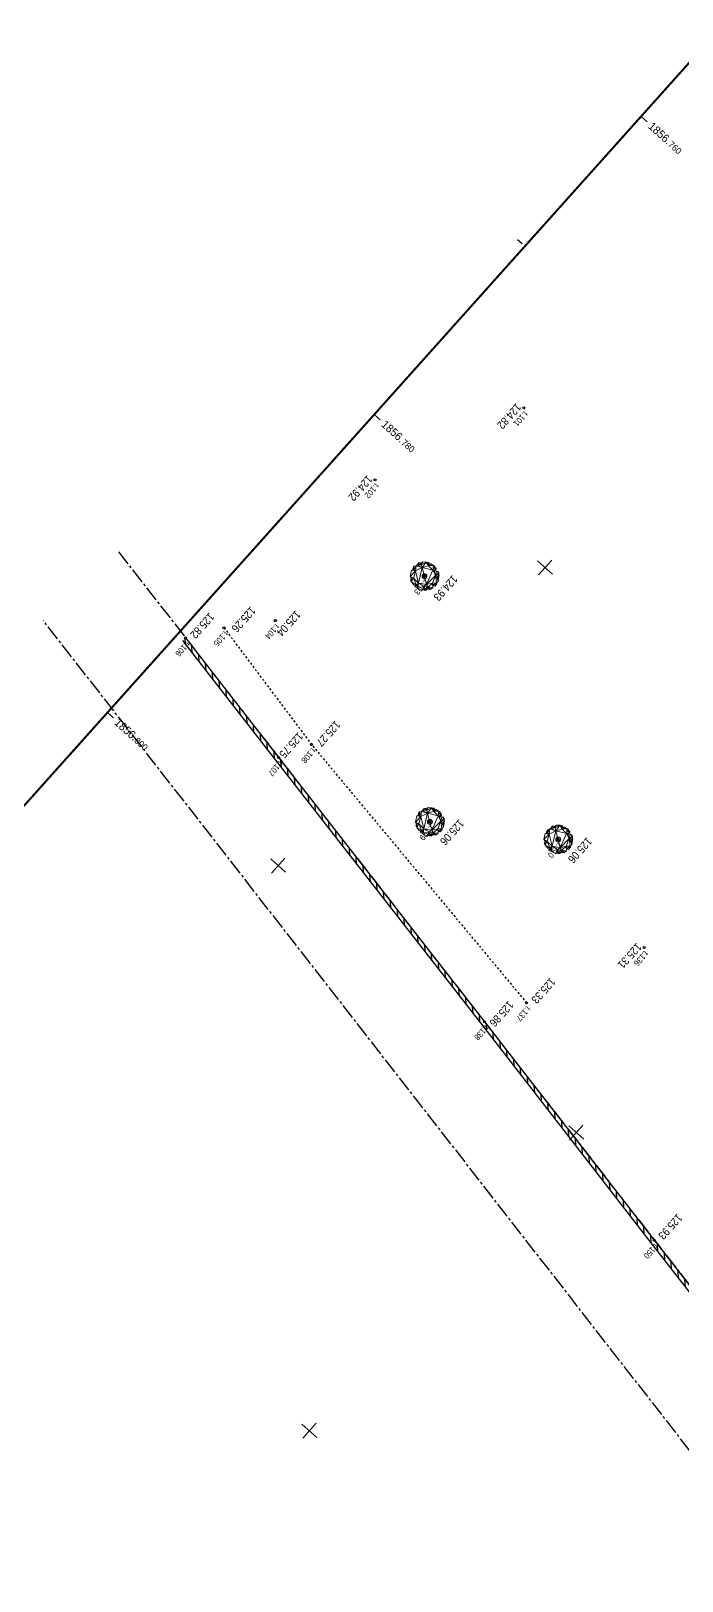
# Model space of a CAD drawing. Header units: metres. Extents: x -2858 to 512, y -1995 to 1252.
# Drawn here: x -2143.2 to -2110.6, y -1499.1 to -1421.6 of the extents above; entities that cross this region are included whole.
import ezdxf
from ezdxf.enums import TextEntityAlignment as Align

# ---------------------------------------------------------------- set-up
doc = ezdxf.new("R2010")
doc.units = ezdxf.units.M
doc.header["$PDMODE"] = 33
doc.header["$PDSIZE"] = 0.1
doc.linetypes.add('AXES2', pattern=[28.575, 19.05, -3.175, 3.175, -3.175])
doc.linetypes.add('CACHE2', pattern=[0.1875, 0.125, -0.0625])
for name, color, linetype in [('Calque commun', 7, 'Continuous'), ('Calque19', 7, 'Continuous'), ('Carroyage(2)', 7, 'Continuous'), ('Carroyage(2)_Croix', 7, 'Continuous'), ('Carroyage(2)_Textes', 7, 'Continuous'), ('Limites', 1, 'AXES2'), ('Murs', 7, 'Continuous'), ('Murs Hachures', 7, 'Continuous'), ('Points Topo', 7, 'Continuous'), ('Points Topo Altitude', 7, 'Continuous'), ('Points Topo Matricule', 252, 'Continuous'), ('Talus Bas', 43, 'CACHE2'), ('Végétation', 102, 'Continuous')]:
    doc.layers.add(name, color=color, linetype=linetype)
doc.styles.add('Pts Topo SPE', font='', dxfattribs={"width": 0.9})
doc.styles.get("Standard").update_dxf_attribs({"font": 'arial.ttf'})
doc.styles.get('Pts Topo SPE').set_extended_font_data('Titillium Web Light')

# ---------------------------------------------------------------- blocks, each defined once
blk = doc.blocks.new('PointTopo_SPE')
at = {"layer": 'Calque commun', "color": 1, "linetype": 'ByBlock', "lineweight": -2}
blk.add_point((0, 0), dxfattribs=at)
blk = doc.blocks.new('Block158')
at = {"layer": 'Calque19', "color": 34, "linetype": 'Continuous', "lineweight": 9, "true_color": 0x994c00, "flags": 128}
for points in [[(-0.28, 0), (-0.28, 0, 1), (0.28, 0), (0.28, 0, 1), (-0.28, 0), (-0.28, 0)], [(0.25, 0), (0.25, 0, -1), (-0.25, 0), (-0.25, 0, -1), (0.25, 0), (0.25, 0)]]:
    blk.add_lwpolyline(points, format="xyb", dxfattribs=at)
blk = doc.blocks.new('SPE30')
at = {"layer": 'Calque19', "color": 102, "linetype": 'Continuous', "lineweight": 9}
blk.add_polyline3d([(0.83, 1.21, 0), (0.83, 1.21, 0), (0.83, 1.21, 0)], dxfattribs=at)
blk.add_polyline3d([(0.83, 1.21, 0), (0.83, 1.21, 0), (0.83, 1.21, 0)], dxfattribs=at)
at = {"layer": 'Calque19', "color": 34, "linetype": 'Continuous', "lineweight": 9}
for radius in [0.28, 0.25]:
    blk.add_arc((0, 0), radius, 0, 359.9994, dxfattribs=at)
at = {"layer": 'Calque19', "color": 34, "linetype": 'ByBlock', "lineweight": -2, "true_color": 0x994c00}
blk.add_blockref('Block158', (0, 0), dxfattribs=at)
at = {"layer": 'Calque19', "color": 102, "linetype": 'Continuous', "lineweight": 9}
mesh = blk.add_polyface(dxfattribs=at)
corners = [(0.24, -1.17), (1.02, 0.01), (0.99, -0.77), (1.54, 0.25), (1.28, 0.01), (1.52, 0.36), (-0.89, 0.85), (-0.96, 1.1), (-0.6, 1.51), (-1.58, -0.05), (-1.29, -0.46), (-1.51, -0.4), (0.62, 1.49), (0.63, 1.13), (0.31, 1.56), (1.31, -0.08), (1.51, -0.21), (1.52, -0.27), (-0.02, 1.18), (-0.36, 1.51), (0.1, 1.41), (0.7, 1.08), (1.06, 0.93), (0.89, 0.69), (-1.4, -0.51), (-1.41, -0.57), (-1.31, -0.49), (-1.32, -0.93), (1.09, -1.2), (0.47, -1.56), (-0.28, 1.6), (-0.57, -0.85), (-1.17, -0.44), (-1.15, 0.25), (0.54, 0.8), (0.05, -1.64), (0.25, -1.37), (0.27, -1.55), (-0.25, -1.5), (-1.18, 0.41), (-0.39, -1.48), (-0.57, -1.5), (-0.7, -1.5), (-0.8, -1.39), (1.09, 0.88), (1.38, 0.83), (1.46, -0.68), (0.07, 1.62), (-1.31, 0.42), (-1.57, 0.09), (1.6, 0.01), (1.57, -0.08), (1.49, -0.08), (1.14, -1.04), (-1.63, 0.04), (1.25, 0.91), (-1.02, 1.16), (-1.22, 1.08), (0.83, 1.21), (1.06, 1.18), (-0.76, -1.12), (-1.08, -1.23), (-1.34, 0.61), (-1.44, 0.48), (-1.52, 0.41), (-1.41, 0.77), (-1.37, 0.94), (1.2, 1.02), (0.8, 1.29), (-0.97, 1.32), (-0.74, -1.14), (-0.08, -1.62), (-1.48, -0.7), (1.37, -0.9), (1.19, -0.93), (-1.11, 1.22), (-0.92, -1.26), (0.31, -1.45)]
mesh.append_faces([[corners[k] for k in face] for face in [(35, 36, 37), (20, 30, 47), (56, 57, 75), (0, 29, 77)]], dxfattribs={"vtx0": -1, "color": 102})
mesh.append_faces([[corners[k] for k in face] for face in [(3, 4, 5), (9, 10, 11), (12, 13, 14), (18, 19, 20), (15, 2, 1), (40, 31, 38), (50, 4, 3), (62, 6, 39), (32, 27, 26)]], dxfattribs={"vtx0": -1, "vtx1": -1, "color": 102})
mesh.append_faces([[corners[k] for k in face] for face in [(0, 1, 2), (1, 23, 5), (31, 27, 32), (31, 33, 34), (0, 38, 31), (15, 46, 2), (31, 34, 1), (31, 32, 33), (9, 49, 33), (9, 33, 32), (33, 6, 34), (62, 66, 6), (18, 6, 19), (1, 34, 23), (0, 2, 28), (0, 31, 1), (34, 6, 18)]], dxfattribs={"vtx0": -1, "vtx1": -1, "vtx2": -1, "color": 102})
mesh.append_faces([[corners[k] for k in face] for face in [(21, 22, 23), (0, 28, 29), (20, 19, 30), (22, 58, 59), (60, 61, 27), (50, 52, 4), (15, 17, 46), (23, 45, 5), (6, 66, 57), (48, 49, 64), (46, 74, 2), (9, 32, 10), (70, 40, 41)]], dxfattribs={"vtx0": -1, "vtx2": -1, "color": 102})
mesh.append_faces([[corners[k] for k in face] for face in [(63, 48, 64), (67, 22, 59), (72, 25, 27)]], dxfattribs={"vtx1": -1, "color": 102})
mesh.append_faces([[corners[k] for k in face] for face in [(6, 7, 8), (25, 26, 27), (33, 39, 6), (23, 44, 45), (48, 33, 49), (18, 14, 13), (56, 6, 57), (34, 21, 23), (13, 34, 18), (4, 1, 5), (0, 36, 38), (70, 31, 40), (71, 38, 36), (43, 70, 41), (31, 60, 27), (21, 58, 22), (35, 71, 36), (8, 19, 6)]], dxfattribs={"vtx1": -1, "vtx2": -1, "color": 102})
mesh.append_faces([[corners[k] for k in face] for face in [(15, 16, 17), (10, 24, 11), (41, 42, 43), (50, 51, 52), (2, 53, 28), (9, 54, 49), (44, 55, 45), (62, 65, 66), (12, 68, 13), (7, 69, 8), (46, 73, 74), (60, 76, 61)]], dxfattribs={"vtx2": -1, "color": 102})
blk = doc.blocks.new('SPE32')
at = {"layer": 'Calque commun', "color": 0, "linetype": 'ByBlock', "lineweight": -2, "xscale": 0.4420946538448334, "yscale": 0.4420946538448334, "zscale": 0.4420946538448334}
blk.add_blockref('SPE30', (0, 0), dxfattribs=at)

msp = doc.modelspace()

# ---------------------------------------------------------------- hatches: boundary and pattern name
at = {"layer": 'Murs Hachures'}
h = msp.add_hatch(dxfattribs=at)
h.set_pattern_fill('ANSI31', color=256, scale=0.1, angle=-131.83824)
h.set_pattern_definition([(273.16176, (-2135.47334, -1451.94252), (0.3170167, 0.01751175), [])])
h.paths.add_polyline_path([(-2120.661, -1471.267), (-2112.186, -1482.19), (-2104.328, -1492.265), (-2099.924, -1497.946), (-2092.112, -1507.916), (-2088.222, -1512.936), (-2081.663, -1521.337), (-2077.296, -1526.932), (-2071.435, -1534.454), (-2063.477, -1544.683), (-2061.298, -1547.451), (-2061.141, -1547.327), (-2063.319, -1544.559), (-2071.277, -1534.332), (-2077.138, -1526.809), (-2081.505, -1521.214), (-2088.064, -1512.813), (-2091.955, -1507.793), (-2099.766, -1497.823), (-2104.17, -1492.143), (-2112.028, -1482.067), (-2120.503, -1471.144), (-2130.803, -1457.942), (-2135.447, -1451.966), (-2135.605, -1452.089), (-2130.96, -1458.065)])

# ---------------------------------------------------------------- linework, layer by layer
at = {"layer": 'Carroyage(2)'}
for p, q in [((-2112.676, -1425.897), (-2112.378, -1426.164)), ((-2118.853, -1432.047), (-2118.629, -1432.247)), ((-2126.017, -1440.798), (-2125.719, -1441.065)), ((-2139.357, -1455.698), (-2139.059, -1455.965))]:
    msp.add_line(p, q, dxfattribs=at)
at = {"layer": 'Carroyage(2)', "const_width": 0.1}
msp.add_lwpolyline([(-2176.72, -1585.733), (-2096.183, -1657.839), (-1938.363, -1481.564), (-2062.783, -1370.17), (-2192.921, -1515.526)], dxfattribs=at)
at = {"layer": 'Carroyage(2)_Croix'}
for p, q in [((-2117.85, -1448.109), (-2117.105, -1448.776)), ((-2117.144, -1448.07), (-2117.811, -1448.815)), ((-2131.191, -1463.01), (-2130.446, -1463.677)), ((-2130.485, -1462.971), (-2131.152, -1463.716)), ((-2116.29, -1476.35), (-2115.545, -1477.017)), ((-2115.584, -1476.311), (-2116.251, -1477.056)), ((-2129.631, -1491.251), (-2128.886, -1491.918)), ((-2128.925, -1491.212), (-2129.592, -1491.957))]:
    msp.add_line(p, q, dxfattribs=at)
at = {"layer": 'Limites', "ltscale": 0.04, "flags": 128}
for points in [[(-2138.801, -1447.658), (-2088.064, -1512.813), (-2046.489, -1566.109)], [(-2050.544, -1569.233), (-2142.563, -1451.085)]]:
    msp.add_lwpolyline(points, dxfattribs=at)
at = {"layer": 'Murs', "flags": 128}
for points in [[(-2135.605, -1452.089), (-2130.96, -1458.065), (-2120.661, -1471.267), (-2112.186, -1482.19), (-2104.328, -1492.265), (-2099.924, -1497.946), (-2092.112, -1507.916), (-2088.222, -1512.936), (-2081.663, -1521.337), (-2077.296, -1526.932), (-2071.435, -1534.454), (-2063.477, -1544.683), (-2061.298, -1547.451)], [(-2135.447, -1451.966), (-2130.803, -1457.942), (-2120.503, -1471.144), (-2112.028, -1482.067), (-2104.17, -1492.143), (-2099.766, -1497.823), (-2091.955, -1507.793), (-2088.064, -1512.813), (-2081.505, -1521.214), (-2077.138, -1526.809), (-2071.277, -1534.332), (-2063.319, -1544.559), (-2061.141, -1547.327)]]:
    msp.add_lwpolyline(points, dxfattribs=at)
at = {"layer": 'Talus Bas', "color": 43, "ltscale": 0.1, "flags": 128}
msp.add_lwpolyline([(-2133.529, -1451.457), (-2129.148, -1457.297), (-2118.404, -1470.197)], dxfattribs=at)

# ---------------------------------------------------------------- block references
at = {"layer": 'Points Topo'}
ref = msp.add_blockref('PointTopo_SPE', (-2118.541, -1440.468, 124.823), dxfattribs=dict(at, rotation=228.1617603435354))
ref.add_attrib('MAT', 't.101', (-2118.533, -1440.609, 124.823), dxfattribs={"layer": 'Points Topo Matricule', "height": 0.3, "rotation": 228.16176, "style": 'Pts Topo SPE', "width": 0.9})
ref.add_attrib('ALT', '124.82', dxfattribs={"layer": 'Points Topo Altitude', "height": 0.4, "rotation": 228.16176, "style": 'Pts Topo SPE', "width": 0.9}).set_placement((-2118.626, -1440.473, 124.823), align=Align.TOP_LEFT)
ref = msp.add_blockref('PointTopo_SPE', (-2125.98, -1444.064, 124.923), dxfattribs=dict(at, rotation=228.1617603435354))
ref.add_attrib('MAT', 't.102', (-2125.972, -1444.206, 124.923), dxfattribs={"layer": 'Points Topo Matricule', "height": 0.3, "rotation": 228.16176, "style": 'Pts Topo SPE', "width": 0.9})
ref.add_attrib('ALT', '124.92', dxfattribs={"layer": 'Points Topo Altitude', "height": 0.4, "rotation": 228.16176, "style": 'Pts Topo SPE', "width": 0.9}).set_placement((-2126.064, -1444.069, 124.923), align=Align.TOP_LEFT)
ref = msp.add_blockref('PointTopo_SPE', (-2123.505, -1448.884, 124.927), dxfattribs=dict(at, rotation=228.1617603435354))
ref.add_attrib('MAT', 't.103', (-2123.497, -1449.026, 124.927), dxfattribs={"layer": 'Points Topo Matricule', "height": 0.3, "rotation": 228.16176, "style": 'Pts Topo SPE', "width": 0.9})
ref.add_attrib('ALT', '124.93', dxfattribs={"layer": 'Points Topo Altitude', "height": 0.4, "rotation": 228.16176, "style": 'Pts Topo SPE', "width": 0.9}).set_placement((-2121.808, -1449.065, 124.927), align=Align.TOP_LEFT)
ref = msp.add_blockref('PointTopo_SPE', (-2135.447, -1451.966, 125.816), dxfattribs=dict(at, rotation=228.1617603435354))
ref.add_attrib('MAT', 't.106', (-2135.439, -1452.108, 125.816), dxfattribs={"layer": 'Points Topo Matricule', "height": 0.3, "rotation": 228.16176, "style": 'Pts Topo SPE', "width": 0.9})
ref.add_attrib('ALT', '125.82', dxfattribs={"layer": 'Points Topo Altitude', "height": 0.4, "rotation": 228.16176, "style": 'Pts Topo SPE', "width": 0.9}).set_placement((-2133.968, -1450.944, 125.816), align=Align.TOP_LEFT)
ref = msp.add_blockref('PointTopo_SPE', (-2133.529, -1451.457, 125.258), dxfattribs=dict(at, rotation=228.1617603435354))
ref.add_attrib('MAT', 't.105', (-2133.522, -1451.598, 125.258), dxfattribs={"layer": 'Points Topo Matricule', "height": 0.3, "rotation": 228.16176, "style": 'Pts Topo SPE', "width": 0.9})
ref.add_attrib('ALT', '125.26', dxfattribs={"layer": 'Points Topo Altitude', "height": 0.4, "rotation": 228.16176, "style": 'Pts Topo SPE', "width": 0.9}).set_placement((-2131.9, -1450.632, 125.258), align=Align.TOP_LEFT)
ref = msp.add_blockref('PointTopo_SPE', (-2130.961, -1451.101, 125.041), dxfattribs=dict(at, rotation=228.1617603435354))
ref.add_attrib('MAT', 't.104', (-2130.953, -1451.242, 125.041), dxfattribs={"layer": 'Points Topo Matricule', "height": 0.3, "rotation": 228.16176, "style": 'Pts Topo SPE', "width": 0.9})
ref.add_attrib('ALT', '125.04', dxfattribs={"layer": 'Points Topo Altitude', "height": 0.4, "rotation": 228.16176, "style": 'Pts Topo SPE', "width": 0.9}).set_placement((-2129.652, -1450.831, 125.041), align=Align.TOP_LEFT)
ref = msp.add_blockref('PointTopo_SPE', (-2129.148, -1457.297, 125.273), dxfattribs=dict(at, rotation=228.1617603435354))
ref.add_attrib('MAT', 't.108', (-2129.14, -1457.438, 125.273), dxfattribs={"layer": 'Points Topo Matricule', "height": 0.3, "rotation": 228.16176, "style": 'Pts Topo SPE', "width": 0.9})
ref.add_attrib('ALT', '125.27', dxfattribs={"layer": 'Points Topo Altitude', "height": 0.4, "rotation": 228.16176, "style": 'Pts Topo SPE', "width": 0.9}).set_placement((-2127.667, -1456.337, 125.273), align=Align.TOP_LEFT)
ref = msp.add_blockref('PointTopo_SPE', (-2130.803, -1457.942, 125.747), dxfattribs=dict(at, rotation=228.1617603435354))
ref.add_attrib('MAT', 't.107', (-2130.795, -1458.084, 125.747), dxfattribs={"layer": 'Points Topo Matricule', "height": 0.3, "rotation": 228.16176, "style": 'Pts Topo SPE', "width": 0.9})
ref.add_attrib('ALT', '125.75', dxfattribs={"layer": 'Points Topo Altitude', "height": 0.4, "rotation": 228.16176, "style": 'Pts Topo SPE', "width": 0.9}).set_placement((-2129.523, -1456.917, 125.747), align=Align.TOP_LEFT)
ref = msp.add_blockref('PointTopo_SPE', (-2123.238, -1461.16, 125.063), dxfattribs=dict(at, rotation=228.1617603435354))
ref.add_attrib('MAT', 't.109', (-2123.23, -1461.301, 125.063), dxfattribs={"layer": 'Points Topo Matricule', "height": 0.3, "rotation": 228.16176, "style": 'Pts Topo SPE', "width": 0.9})
ref.add_attrib('ALT', '125.06', dxfattribs={"layer": 'Points Topo Altitude', "height": 0.4, "rotation": 228.16176, "style": 'Pts Topo SPE', "width": 0.9}).set_placement((-2121.486, -1461.27, 125.063), align=Align.TOP_LEFT)
ref = msp.add_blockref('PointTopo_SPE', (-2116.823, -1462.037, 125.056), dxfattribs=dict(at, rotation=228.1617603435354))
ref.add_attrib('MAT', 't.110', (-2116.815, -1462.178, 125.056), dxfattribs={"layer": 'Points Topo Matricule', "height": 0.3, "rotation": 228.16176, "style": 'Pts Topo SPE', "width": 0.9})
ref.add_attrib('ALT', '125.06', dxfattribs={"layer": 'Points Topo Altitude', "height": 0.4, "rotation": 228.16176, "style": 'Pts Topo SPE', "width": 0.9}).set_placement((-2115.088, -1462.166, 125.056), align=Align.TOP_LEFT)
ref = msp.add_blockref('PointTopo_SPE', (-2112.523, -1467.437, 125.306), dxfattribs=dict(at, rotation=228.1617603435354))
ref.add_attrib('MAT', 't.136', (-2112.515, -1467.578, 125.306), dxfattribs={"layer": 'Points Topo Matricule', "height": 0.3, "rotation": 228.16176, "style": 'Pts Topo SPE', "width": 0.9})
ref.add_attrib('ALT', '125.31', dxfattribs={"layer": 'Points Topo Altitude', "height": 0.4, "rotation": 228.16176, "style": 'Pts Topo SPE', "width": 0.9}).set_placement((-2112.608, -1467.442, 125.306), align=Align.TOP_LEFT)
ref = msp.add_blockref('PointTopo_SPE', (-2118.404, -1470.197, 125.33), dxfattribs=dict(at, rotation=228.1617603435354))
ref.add_attrib('MAT', 't.137', (-2118.396, -1470.338, 125.33), dxfattribs={"layer": 'Points Topo Matricule', "height": 0.3, "rotation": 228.16176, "style": 'Pts Topo SPE', "width": 0.9})
ref.add_attrib('ALT', '125.33', dxfattribs={"layer": 'Points Topo Altitude', "height": 0.4, "rotation": 228.16176, "style": 'Pts Topo SPE', "width": 0.9}).set_placement((-2116.915, -1469.186, 125.33), align=Align.TOP_LEFT)
ref = msp.add_blockref('PointTopo_SPE', (-2120.503, -1471.144, 125.856), dxfattribs=dict(at, rotation=228.1617603435354))
ref.add_attrib('MAT', 't.138', (-2120.496, -1471.286, 125.856), dxfattribs={"layer": 'Points Topo Matricule', "height": 0.3, "rotation": 228.16176, "style": 'Pts Topo SPE', "width": 0.9})
ref.add_attrib('ALT', '125.86', dxfattribs={"layer": 'Points Topo Altitude', "height": 0.4, "rotation": 228.16176, "style": 'Pts Topo SPE', "width": 0.9}).set_placement((-2119.011, -1470.339, 125.856), align=Align.TOP_LEFT)
ref = msp.add_blockref('PointTopo_SPE', (-2112.028, -1482.067, 125.926), dxfattribs=dict(at, rotation=228.1617603435354))
ref.add_attrib('MAT', 't.150', (-2112.021, -1482.208, 125.926), dxfattribs={"layer": 'Points Topo Matricule', "height": 0.3, "rotation": 228.16176, "style": 'Pts Topo SPE', "width": 0.9})
ref.add_attrib('ALT', '125.93', dxfattribs={"layer": 'Points Topo Altitude', "height": 0.4, "rotation": 228.16176, "style": 'Pts Topo SPE', "width": 0.9}).set_placement((-2110.576, -1480.979, 125.926), align=Align.TOP_LEFT)
at = {"layer": 'Végétation', "color": 7, "rotation": 228.1617603435354}
for p in [(-2123.505, -1448.884), (-2123.238, -1461.16), (-2116.823, -1462.037)]:
    msp.add_blockref('SPE32', p, dxfattribs=at)

# ---------------------------------------------------------------- texts
at = {"layer": 'Carroyage(2)_Textes', "width": 0.95}
for s, height, p in [('1856.', 0.4, (-2112.362, -1426.446)), ('760', 0.32, (-2111.358, -1427.346)), ('1856.', 0.4, (-2125.703, -1441.347)), ('780', 0.32, (-2124.698, -1442.247)), ('1856.', 0.4, (-2139.044, -1456.248)), ('800', 0.32, (-2138.039, -1457.147))]:
    msp.add_text(s, height=height, rotation=318.16176, dxfattribs=at).set_placement(p)

doc.saveas('drawing.dxf')
